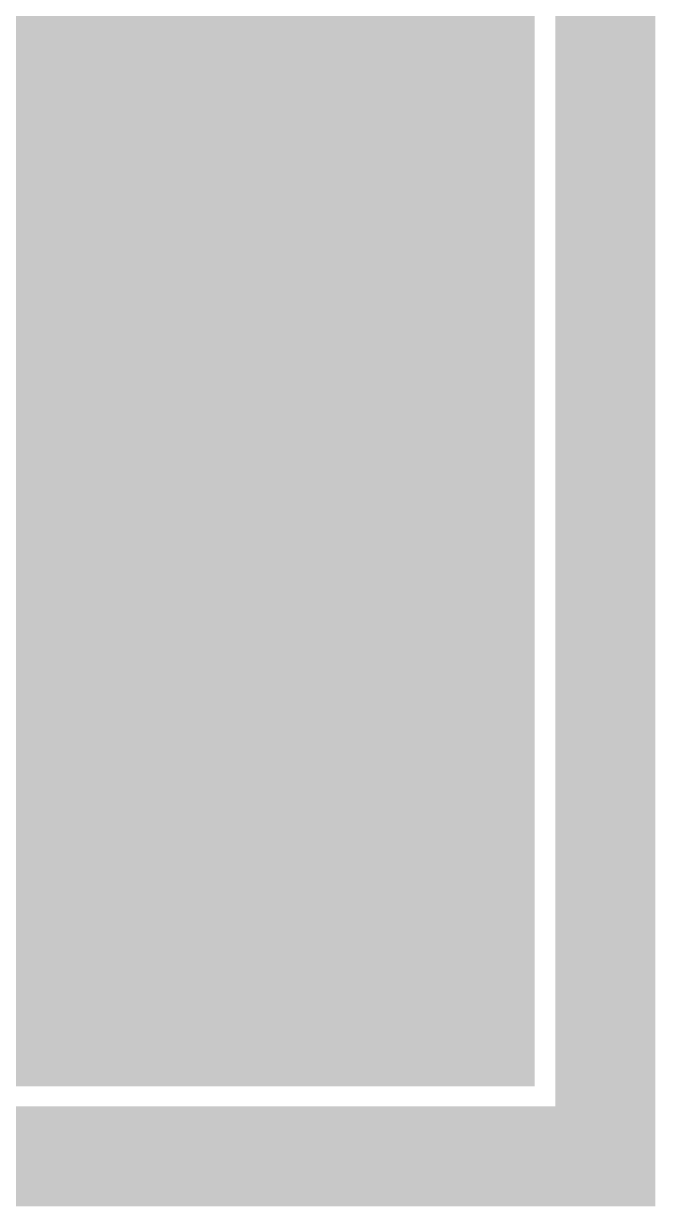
# Model space of a CAD drawing. Extents: x -1 to 119, y -42 to 51.
# Drawn here: x 110.61 to 118.63, y -0.64 to 14.36 of the extents above; entities that cross this region are included whole.
import ezdxf

# ---------------------------------------------------------------- set-up
doc = ezdxf.new("R2010")
doc.units = 0
doc.header["$MEASUREMENT"] = 0
doc.layers.get('0').update_dxf_attribs({"linetype": 'CONTINUOUS'})
for name, color, linetype in [('22-304-0_BOT', 7, 'CONTINUOUS'), ('22-304-0_DRD', 7, 'CONTINUOUS'), ('22-304-0_GND', 6, 'CONTINUOUS'), ('22-304-0_IN1', 4, 'CONTINUOUS'), ('22-304-0_SMB', 3, 'CONTINUOUS'), ('22-304-0_SMT', 5, 'CONTINUOUS'), ('22-304-0_SPT', 10, 'CONTINUOUS'), ('22-304-0_SST', 14, 'CONTINUOUS'), ('22-304-0_TOP', 9, 'CONTINUOUS'), ('THRUHOLE_TAP', 11, 'CONTINUOUS')]:
    doc.layers.add(name, color=color, linetype=linetype)

# ---------------------------------------------------------------- blocks, each defined once
blk = doc.blocks.new('ROUND_18')
at = {"const_width": 3.50012}
blk.add_lwpolyline([(-1.75006, 0, 1), (1.75006, 0, 1)], format="xyb", close=True, dxfattribs=at)
blk = doc.blocks.new('ROUND_23')
at = {"const_width": 2.00025}
blk.add_lwpolyline([(-1.000124, 0, 1), (1.000124, 0, 1)], format="xyb", close=True, dxfattribs=at)
blk = doc.blocks.new('ROUND_83')
at = {"const_width": 1.75006}
blk.add_lwpolyline([(-0.87503, 0, 1), (0.87503, 0, 1)], format="xyb", close=True, dxfattribs=at)
blk = doc.blocks.new('ROUND_22')
at = {"const_width": 0.7493}
blk.add_lwpolyline([(-0.37465, 0, 1), (0.37465, 0, 1)], format="xyb", close=True, dxfattribs=at)
blk = doc.blocks.new('RECTANGLE_32')
blk.add_solid([(1.09982, 0.8001), (1.09982, -0.8001), (-1.09982, 0.8001), (-1.09982, -0.8001)])
blk = doc.blocks.new('ROUND_1')
at = {"const_width": 0.50038}
blk.add_lwpolyline([(-0.25019, 0, 1), (0.25019, 0, 1)], format="xyb", close=True, dxfattribs=at)

msp = doc.modelspace()

# ---------------------------------------------------------------- linework, layer by layer
at = {"layer": '22-304-0_BOT', "const_width": 0.254}
for points in [[(116.967, 49.022), (116.967, 1.016), (1.016, 1.016)], [(116.9162, 49.022), (116.9162, 1.016)], [(116.6876, 43.9674), (116.6876, 6.02996)], [(116.459, 43.3578), (116.459, 6.6421)], [(116.2304, 42.94378), (116.2304, 7.05612)], [(116.0018, 42.6212), (116.0018, 7.37616)], [(115.7732, 42.35958), (115.7732, 7.64032)], [(115.5446, 42.1386), (115.5446, 7.8613)], [(115.316, 41.95064), (115.316, 8.04926)], [(115.0874, 41.78808), (115.0874, 8.20928)], [(114.8588, 41.65092), (114.8588, 8.34644)], [(114.4016, 41.43502), (114.4016, 8.56234)], [(114.6302, 41.53408), (114.6302, 8.46328)], [(113.9444, 41.2877), (113.9444, 8.70966)], [(114.173, 41.35374), (114.173, 8.64362)], [(113.7158, 41.2369), (113.7158, 8.76046)], [(113.4872, 36.9697), (113.4872, 8.79856)], [(110.9726, 33.4518), (110.9726, 8.24738)], [(111.2012, 33.4518), (111.2012, 8.37946)], [(111.4298, 33.4518), (111.4298, 8.49122)], [(113.2586, 33.4518), (113.2586, 8.81888)], [(110.744, 33.24606), (110.744, 8.09498)], [(111.6584, 33.30956), (111.6584, 8.5852)], [(113.03, 33.22574), (113.03, 8.82904)], [(110.5154, 33.02254), (110.5154, 7.91464)], [(111.887, 33.147), (111.887, 8.66394)], [(112.1156, 33.0581), (112.1156, 8.7249)], [(112.3442, 33.02254), (112.3442, 8.77316)], [(112.5728, 33.03524), (112.5728, 8.80364)], [(112.8014, 33.09874), (112.8014, 8.82396)], [(116.967, 14.2748), (86.4997, 14.2748)], [(116.967, 14.0462), (86.4997, 14.0462)], [(116.967, 13.8176), (86.4997, 13.8176)], [(116.967, 13.589), (86.4997, 13.589)], [(116.967, 13.3604), (86.4997, 13.3604)], [(116.967, 13.1318), (86.4997, 13.1318)], [(116.967, 12.9032), (86.4997, 12.9032)], [(116.967, 12.6746), (86.4997, 12.6746)], [(116.967, 12.446), (86.4997, 12.446)], [(116.967, 12.2174), (86.4997, 12.2174)], [(116.967, 11.9888), (96.58604, 11.9888)], [(116.967, 11.7602), (96.88068, 11.7602)], [(116.967, 11.5316), (97.05848, 11.5316)], [(116.967, 11.303), (97.17024, 11.303)], [(116.967, 11.0744), (97.23374, 11.0744)], [(116.967, 10.8458), (97.25406, 10.8458)], [(116.967, 10.6172), (97.23628, 10.6172)], [(116.967, 10.3886), (97.17786, 10.3886)], [(116.967, 10.16), (97.07118, 10.16)], [(116.967, 9.9314), (96.901, 9.9314)], [(116.967, 9.7028), (96.6216, 9.7028)], [(116.967, 9.4742), (96.2152, 9.4742)], [(116.967, 9.2456), (96.2152, 9.2456)], [(116.967, 9.017), (96.2152, 9.017)], [(112.44326, 8.7884), (96.2152, 8.7884)], [(116.967, 8.7884), (113.55578, 8.7884)], [(111.58982, 8.5598), (96.2152, 8.5598)], [(116.967, 8.5598), (114.40922, 8.5598)], [(111.10976, 8.3312), (96.2152, 8.3312)], [(116.967, 8.3312), (114.88674, 8.3312)], [(110.75416, 8.1026), (96.2152, 8.1026)], [(116.967, 8.1026), (115.24234, 8.1026)], [(116.967, 7.874), (115.52936, 7.874)], [(116.967, 7.6454), (115.76812, 7.6454)], [(116.967, 7.4168), (115.96878, 7.4168)], [(116.967, 7.1882), (116.1415, 7.1882)], [(116.967, 6.9596), (116.28882, 6.9596)], [(116.967, 6.731), (116.41582, 6.731)], [(116.967, 6.5024), (116.5225, 6.5024)], [(116.967, 6.2738), (116.6114, 6.2738)], [(116.967, 6.0452), (116.68252, 6.0452)], [(116.967, 5.8166), (116.74094, 5.8166)], [(116.967, 5.588), (116.78412, 5.588)], [(116.967, 5.3594), (116.81206, 5.3594)], [(116.967, 5.1308), (116.8273, 5.1308)], [(116.967, 4.9022), (116.8273, 4.9022)], [(116.967, 4.6736), (116.8146, 4.6736)], [(116.967, 4.445), (116.7892, 4.445)], [(116.967, 4.2164), (116.74856, 4.2164)], [(116.6876, 3.96748), (116.6876, 1.016)], [(116.967, 3.9878), (116.69268, 3.9878)], [(116.967, 3.7592), (116.62156, 3.7592)], [(116.967, 3.5306), (116.5352, 3.5306)], [(116.459, 3.35788), (116.459, 1.016)], [(116.967, 3.302), (116.43106, 3.302)], [(116.967, 3.0734), (116.30914, 3.0734)], [(116.2304, 2.94386), (116.2304, 1.016)], [(116.967, 2.8448), (116.16436, 2.8448)], [(116.967, 2.6162), (115.99672, 2.6162)], [(116.0018, 2.62128), (116.0018, 1.016)], [(115.7732, 2.35966), (115.7732, 1.016)], [(116.967, 2.3876), (115.7986, 2.3876)], [(115.5446, 2.13868), (115.5446, 1.016)], [(116.967, 2.159), (115.56746, 2.159)], [(110.5154, 2.08534), (110.5154, 1.016)], [(110.70844, 1.9304), (49.657, 1.9304)], [(110.744, 1.905), (110.744, 1.016)], [(116.967, 1.9304), (115.28806, 1.9304)], [(115.316, 1.95072), (115.316, 1.016)], [(111.05134, 1.7018), (6.9469, 1.7018)], [(110.9726, 1.75006), (110.9726, 1.016)], [(116.967, 1.7018), (114.94516, 1.7018)], [(115.0874, 1.78816), (115.0874, 1.016)], [(111.2012, 1.61798), (111.2012, 1.016)], [(114.6302, 1.53416), (114.6302, 1.016)], [(114.8588, 1.651), (114.8588, 1.016)], [(111.506, 1.4732), (6.49224, 1.4732)], [(111.4298, 1.50622), (111.4298, 1.016)], [(111.6584, 1.41224), (111.6584, 1.016)], [(114.4016, 1.4351), (114.4016, 1.016)], [(116.967, 1.4732), (114.49304, 1.4732)], [(112.24768, 1.2446), (5.75056, 1.2446)], [(111.887, 1.33604), (111.887, 1.016)], [(112.1156, 1.27254), (112.1156, 1.016)], [(112.3442, 1.22682), (112.3442, 1.016)], [(113.7158, 1.23698), (113.7158, 1.016)], [(116.967, 1.2446), (113.75136, 1.2446)], [(113.9444, 1.28778), (113.9444, 1.016)], [(114.173, 1.35382), (114.173, 1.016)], [(112.5728, 1.1938), (112.5728, 1.016)], [(112.8014, 1.17602), (112.8014, 1.016)], [(113.03, 1.17094), (113.03, 1.016)], [(113.2586, 1.17856), (113.2586, 1.016)], [(113.4872, 1.20142), (113.4872, 1.016)]]:
    msp.add_lwpolyline(points, dxfattribs=at)
for points in [[(112.99952, 8.82904, 0.4142136), (109.1692, 4.99872)], [(116.82984, 4.99872, 0.4142136), (112.99952, 8.82904)], [(109.1692, 4.99872, 0.4142136), (112.99952, 1.1684)], [(112.99952, 1.17094, 0.4142136), (116.8273, 4.99872)]]:
    msp.add_lwpolyline(points, format="xyb", dxfattribs=at)
at = {"layer": '22-304-0_DRD'}
for points, const_width in [([(117.99062, 0), (0, 0), (0, 50.06086), (117.99062, 50.06086), (117.99062, 0)], 1.27), ([(112.36452, 5.63372), (112.36452, 4.99872)], 0.254), ([(112.99952, 5.63372), (112.36452, 5.63372)], 0.254), ([(112.99952, 4.36372), (112.99952, 5.63372)], 0.254), ([(112.36452, 4.99872), (113.63452, 4.99872)], 0.254), ([(113.63452, 4.99872), (113.63452, 4.36372)], 0.254), ([(113.63452, 4.36372), (112.99952, 4.36372)], 0.254)]:
    msp.add_lwpolyline(points, dxfattribs=dict(at, const_width=const_width))
at = {"layer": '22-304-0_GND', "const_width": 1.27}
msp.add_lwpolyline([(117.99062, 0), (0, 0), (0, 50.06086), (117.99062, 50.06086), (117.99062, 0)], dxfattribs=at)
at = {"layer": '22-304-0_IN1', "const_width": 0.254}
for points in [[(115.2652, 49.022), (115.2652, 1.27)], [(115.4938, 49.022), (115.4938, 1.27)], [(115.7224, 49.022), (115.7224, 1.27)], [(115.951, 49.022), (115.951, 1.27)], [(116.1796, 49.022), (116.1796, 1.27)], [(116.4082, 49.022), (116.4082, 1.27)], [(116.6368, 49.022), (116.6368, 1.27)], [(116.8654, 49.022), (116.8654, 1.27)], [(116.967, 49.022), (116.967, 1.27)], [(115.0366, 44.577), (115.0366, 5.42036)], [(114.808, 43.96994), (114.808, 6.02742)], [(114.5794, 43.64482), (114.5794, 6.35254)], [(114.3508, 43.41622), (114.3508, 6.58114)], [(114.1222, 43.24858), (114.1222, 6.75132)], [(113.8936, 43.12158), (113.8936, 6.87832)], [(113.665, 43.0276), (113.665, 6.96976)], [(111.1504, 33.95726), (111.1504, 5.95122)], [(113.4364, 33.81502), (113.4364, 7.03326)], [(110.9218, 33.72866), (110.9218, 5.10286)], [(111.379, 33.73628), (111.379, 6.30428)], [(110.6932, 33.50006), (110.6932, 1.27)], [(111.6076, 33.36036), (111.6076, 6.54558)], [(113.2078, 33.3883), (113.2078, 7.06882)], [(111.8362, 33.17748), (111.8362, 6.72338)], [(112.9792, 33.19272), (112.9792, 7.07898)], [(112.0648, 33.07334), (112.0648, 6.858)], [(112.2934, 33.02508), (112.2934, 6.95706)], [(112.522, 33.02762), (112.522, 7.0231)], [(112.7506, 33.08096), (112.7506, 7.06374)], [(116.967, 14.3002), (103.5812, 14.3002)], [(116.967, 14.0716), (103.5812, 14.0716)], [(116.967, 13.843), (104.21112, 13.843)], [(116.967, 13.6144), (104.37876, 13.6144)], [(116.967, 13.3858), (104.43718, 13.3858)], [(116.967, 13.1572), (104.41432, 13.1572)], [(116.967, 12.9286), (104.30256, 12.9286)], [(116.967, 12.7), (104.0003, 12.7)], [(116.967, 12.4714), (103.5812, 12.4714)], [(116.967, 12.2428), (103.5812, 12.2428)], [(116.967, 12.0142), (103.5812, 12.0142)], [(116.967, 11.7856), (103.5812, 11.7856)], [(116.967, 11.557), (103.56342, 11.557)], [(116.967, 11.3284), (103.41102, 11.3284)], [(116.967, 11.0998), (102.22738, 11.0998)], [(116.967, 10.8712), (102.25278, 10.8712)], [(116.967, 10.6426), (102.24008, 10.6426)], [(116.967, 10.414), (102.18674, 10.414)], [(116.967, 10.1854), (102.08514, 10.1854)], [(116.967, 9.9568), (101.92258, 9.9568)], [(116.967, 9.7282), (101.66096, 9.7282)], [(116.967, 9.4996), (77.9653, 9.4996)], [(116.967, 9.271), (77.9653, 9.271)], [(116.967, 9.0424), (77.9653, 9.0424)], [(116.967, 8.8138), (77.9653, 8.8138)], [(116.967, 8.5852), (77.9653, 8.5852)], [(116.967, 8.3566), (77.9653, 8.3566)], [(116.967, 8.128), (77.9653, 8.128)], [(116.967, 7.8994), (77.9653, 7.8994)], [(116.967, 7.6708), (77.8002, 7.6708)], [(116.967, 7.4422), (77.8002, 7.4422)], [(116.967, 7.2136), (77.8002, 7.2136)], [(112.37722, 6.985), (77.8002, 6.985)], [(116.967, 6.985), (113.61928, 6.985)], [(111.88446, 6.7564), (77.8002, 6.7564)], [(116.967, 6.7564), (114.11204, 6.7564)], [(111.58728, 6.5278), (77.8002, 6.5278)], [(116.967, 6.5278), (114.40922, 6.5278)], [(111.37392, 6.2992), (77.8002, 6.2992)], [(116.967, 6.2992), (114.62258, 6.2992)], [(111.21644, 6.0706), (85.31352, 6.0706)], [(116.967, 6.0706), (114.7826, 6.0706)], [(111.09706, 5.842), (85.46592, 5.842)], [(116.967, 5.842), (114.90198, 5.842)], [(111.0107, 5.6134), (103.92664, 5.6134)], [(116.967, 5.6134), (114.9858, 5.6134)], [(110.95482, 5.3848), (104.11206, 5.3848)], [(116.967, 5.3848), (115.04422, 5.3848)], [(110.92434, 5.1562), (104.18064, 5.1562)], [(116.967, 5.1562), (115.0747, 5.1562)], [(110.91926, 4.9276), (104.16794, 4.9276)], [(110.9218, 4.89712), (110.9218, 1.27)], [(116.967, 4.9276), (115.07724, 4.9276)], [(110.93958, 4.699), (104.06888, 4.699)], [(116.967, 4.699), (115.05692, 4.699)], [(115.0366, 4.57708), (115.0366, 1.27)], [(110.98784, 4.4704), (103.80472, 4.4704)], [(116.967, 4.4704), (115.0112, 4.4704)], [(111.0615, 4.2418), (100.23856, 4.2418)], [(116.967, 4.2418), (114.93754, 4.2418)], [(111.16818, 4.0132), (100.30968, 4.0132)], [(111.1504, 4.04622), (111.1504, 1.27)], [(114.808, 3.97002), (114.808, 1.27)], [(116.967, 4.0132), (114.83086, 4.0132)], [(111.31042, 3.7846), (100.32746, 3.7846)], [(116.967, 3.7846), (114.68862, 3.7846)], [(111.379, 3.6957), (111.379, 1.27)], [(114.5794, 3.6449), (114.5794, 1.27)], [(111.50092, 3.556), (100.29952, 3.556)], [(116.967, 3.556), (114.49812, 3.556)], [(111.76254, 3.3274), (100.2157, 3.3274)], [(111.6076, 3.4544), (111.6076, 1.27)], [(116.967, 3.3274), (114.2365, 3.3274)], [(114.3508, 3.4163), (114.3508, 1.27)], [(111.8362, 3.27406), (111.8362, 1.27)], [(114.1222, 3.24866), (114.1222, 1.27)], [(112.1537, 3.0988), (100.06076, 3.0988)], [(112.0648, 3.13944), (112.0648, 1.27)], [(112.2934, 3.04292), (112.2934, 1.27)], [(113.665, 3.02768), (113.665, 1.27)], [(116.967, 3.0988), (113.84534, 3.0988)], [(113.8936, 3.12166), (113.8936, 1.27)], [(112.522, 2.97434), (112.522, 1.27)], [(112.7506, 2.9337), (112.7506, 1.27)], [(112.9792, 2.91846), (112.9792, 1.27)], [(113.2078, 2.92862), (113.2078, 1.27)], [(113.4364, 2.96418), (113.4364, 1.27)], [(116.967, 2.8702), (99.78136, 2.8702)], [(116.967, 2.6416), (9.30402, 2.6416)], [(116.967, 2.413), (1.651, 2.413)], [(116.967, 2.1844), (1.651, 2.1844)], [(116.967, 1.9558), (1.651, 1.9558)], [(116.967, 1.7272), (1.651, 1.7272)], [(116.967, 1.4986), (1.651, 1.4986)], [(116.967, 1.27), (1.651, 1.27)]]:
    msp.add_lwpolyline(points, dxfattribs=at)
for points in [[(112.99952, 7.07898, 0.4142136), (110.91926, 4.99872)], [(115.07978, 4.99872, 0.4142136), (112.99952, 7.07898)], [(110.91926, 4.99872, 0.4142136), (112.99952, 2.91846)], [(112.99952, 2.91846, 0.4142136), (115.07978, 4.99872)]]:
    msp.add_lwpolyline(points, format="xyb", dxfattribs=at)
at = {"layer": '22-304-0_SST', "const_width": 0.1524}
for points in [[(116.51742, 13.77188), (116.51742, 14.24686)], [(115.50142, 14.01064), (116.51742, 14.01064)], [(112.2172, 13.16482), (112.2172, 13.86332), (106.2228, 13.86332), (106.2228, 13.16482)], [(116.51742, 12.93368), (116.1796, 12.93368), (115.50142, 13.17244), (116.1796, 13.40866), (116.51742, 13.40866)], [(114.1857, 12.54506), (114.35334, 12.60348), (114.35334, 12.95908), (114.1857, 13.0175), (114.01552, 13.0175), (113.84534, 12.95908), (113.84534, 12.60348), (113.6777, 12.54506), (113.50752, 12.54506), (113.33734, 12.60348), (113.33734, 12.95908), (113.50752, 13.0175)], [(116.34978, 12.09548), (116.51742, 12.15644), (116.51742, 12.51204), (116.34978, 12.57046), (116.1796, 12.57046), (116.00942, 12.51204), (116.00942, 12.15644), (115.84178, 12.09548), (115.6716, 12.09548), (115.50142, 12.15644), (115.50142, 12.51204), (115.6716, 12.57046)], [(114.01552, 11.94308), (113.84534, 11.94308), (113.33734, 12.12088), (113.50752, 12.1793), (114.35334, 12.1793)], [(114.35334, 11.70686), (113.50752, 11.70686), (113.33734, 11.76528), (113.84534, 11.94308)], [(115.84178, 11.25728), (115.84178, 11.73226), (116.51742, 11.49604), (116.51742, 11.37666), (115.50142, 11.37666)], [(113.33734, 10.9855), (113.33734, 11.22426)], [(113.33734, 11.10488), (114.35334, 11.10488), (114.1857, 11.22426)], [(112.2172, 11.06678), (112.2172, 10.26668), (106.2228, 10.26668), (106.2228, 10.96518)]]:
    msp.add_lwpolyline(points, dxfattribs=at)
at = {"layer": '22-304-0_TOP', "const_width": 1.27}
for points in [[(110.1852, 16.51), (111.92002, 14.77518), (111.92002, 12.065)], [(114.6048, 16.51), (114.6048, 6.604), (112.99952, 4.99872)], [(112.99952, 4.99872), (110.871, 2.8702), (106.68, 2.8702), (106.2736, 2.4638), (103.505, 2.4638)]]:
    msp.add_lwpolyline(points, dxfattribs=at)

# ---------------------------------------------------------------- block references
at = {"layer": '22-304-0_BOT'}
msp.add_blockref('ROUND_18', (112.99952, 4.99872), dxfattribs=at)
at = {"layer": '22-304-0_GND'}
msp.add_blockref('ROUND_23', (112.99952, 4.99872), dxfattribs=at)
at = {"layer": '22-304-0_IN1'}
msp.add_blockref('ROUND_83', (112.99952, 4.99872), dxfattribs=at)
at = {"layer": '22-304-0_SMB'}
msp.add_blockref('ROUND_18', (112.99952, 4.99872), dxfattribs=at)
at = {"layer": '22-304-0_SMT'}
for name, p in [('RECTANGLE_32', (111.92002, 12.065)), ('ROUND_18', (112.99952, 4.99872)), ('ROUND_22', (116.205, 1.905))]:
    msp.add_blockref(name, p, dxfattribs=at)
at = {"layer": '22-304-0_SPT'}
msp.add_blockref('RECTANGLE_32', (111.92002, 12.065), dxfattribs=at)
at = {"layer": '22-304-0_TOP'}
for name, p in [('RECTANGLE_32', (111.92002, 12.065)), ('ROUND_18', (112.99952, 4.99872)), ('ROUND_1', (116.205, 1.905))]:
    msp.add_blockref(name, p, dxfattribs=at)
at = {"layer": 'THRUHOLE_TAP'}
msp.add_blockref('ROUND_83', (112.99952, 4.99872), dxfattribs=at)

doc.saveas('drawing.dxf')
